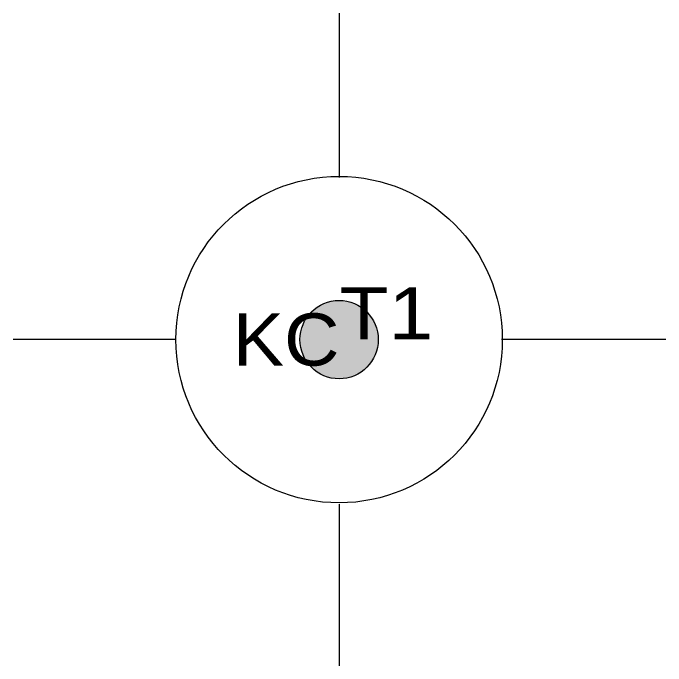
# Model space of a CAD drawing. Header units: metres. Extents: x 536777 to 537035, y 1837051 to 1837195.
# Drawn here: x 536882.08 to 536884.58, y 1837155.85 to 1837158.35 of the extents above; entities that cross this region are included whole.
import ezdxf
from ezdxf.enums import TextEntityAlignment as Align

# ---------------------------------------------------------------- set-up
doc = ezdxf.new("R2010")
doc.units = ezdxf.units.M
doc.header["$LTSCALE"] = 0.08
doc.layers.add('7', color=7, linetype='Continuous', lineweight=13)
doc.layers.add('9', color=7, linetype='Continuous')

msp = doc.modelspace()

# ---------------------------------------------------------------- hatches: boundary and pattern name
at = {"layer": '7'}
msp.add_hatch(color=256, dxfattribs=at).paths.add_polyline_path([(536883.32847, 1837156.94952, 1), (536883.32847, 1837157.24952, 1)])

# ---------------------------------------------------------------- linework, layer by layer
for p, q in [((536883.33, 1837157.72), (536883.33, 1837158.35)), ((536882.7, 1837157.1), (536882.08, 1837157.1)), ((536884.58, 1837157.1), (536883.95, 1837157.1)), ((536883.33, 1837155.85), (536883.33, 1837156.47))]:
    msp.add_line(p, q, dxfattribs=at)
for radius in [0.625, 0.15]:
    msp.add_circle((536883.32847, 1837157.09952), radius, dxfattribs=at)

# ---------------------------------------------------------------- texts
at = {"layer": '7', "width": 1.15}
msp.add_text('T1', height=0.2, dxfattribs=at).set_placement((536883.33, 1837157.1))
at = {"layer": '9', "width": 1.1}
msp.add_text('KC', height=0.2, dxfattribs=at).set_placement((536883.33, 1837157), align=Align.RIGHT)

doc.saveas('drawing.dxf')
